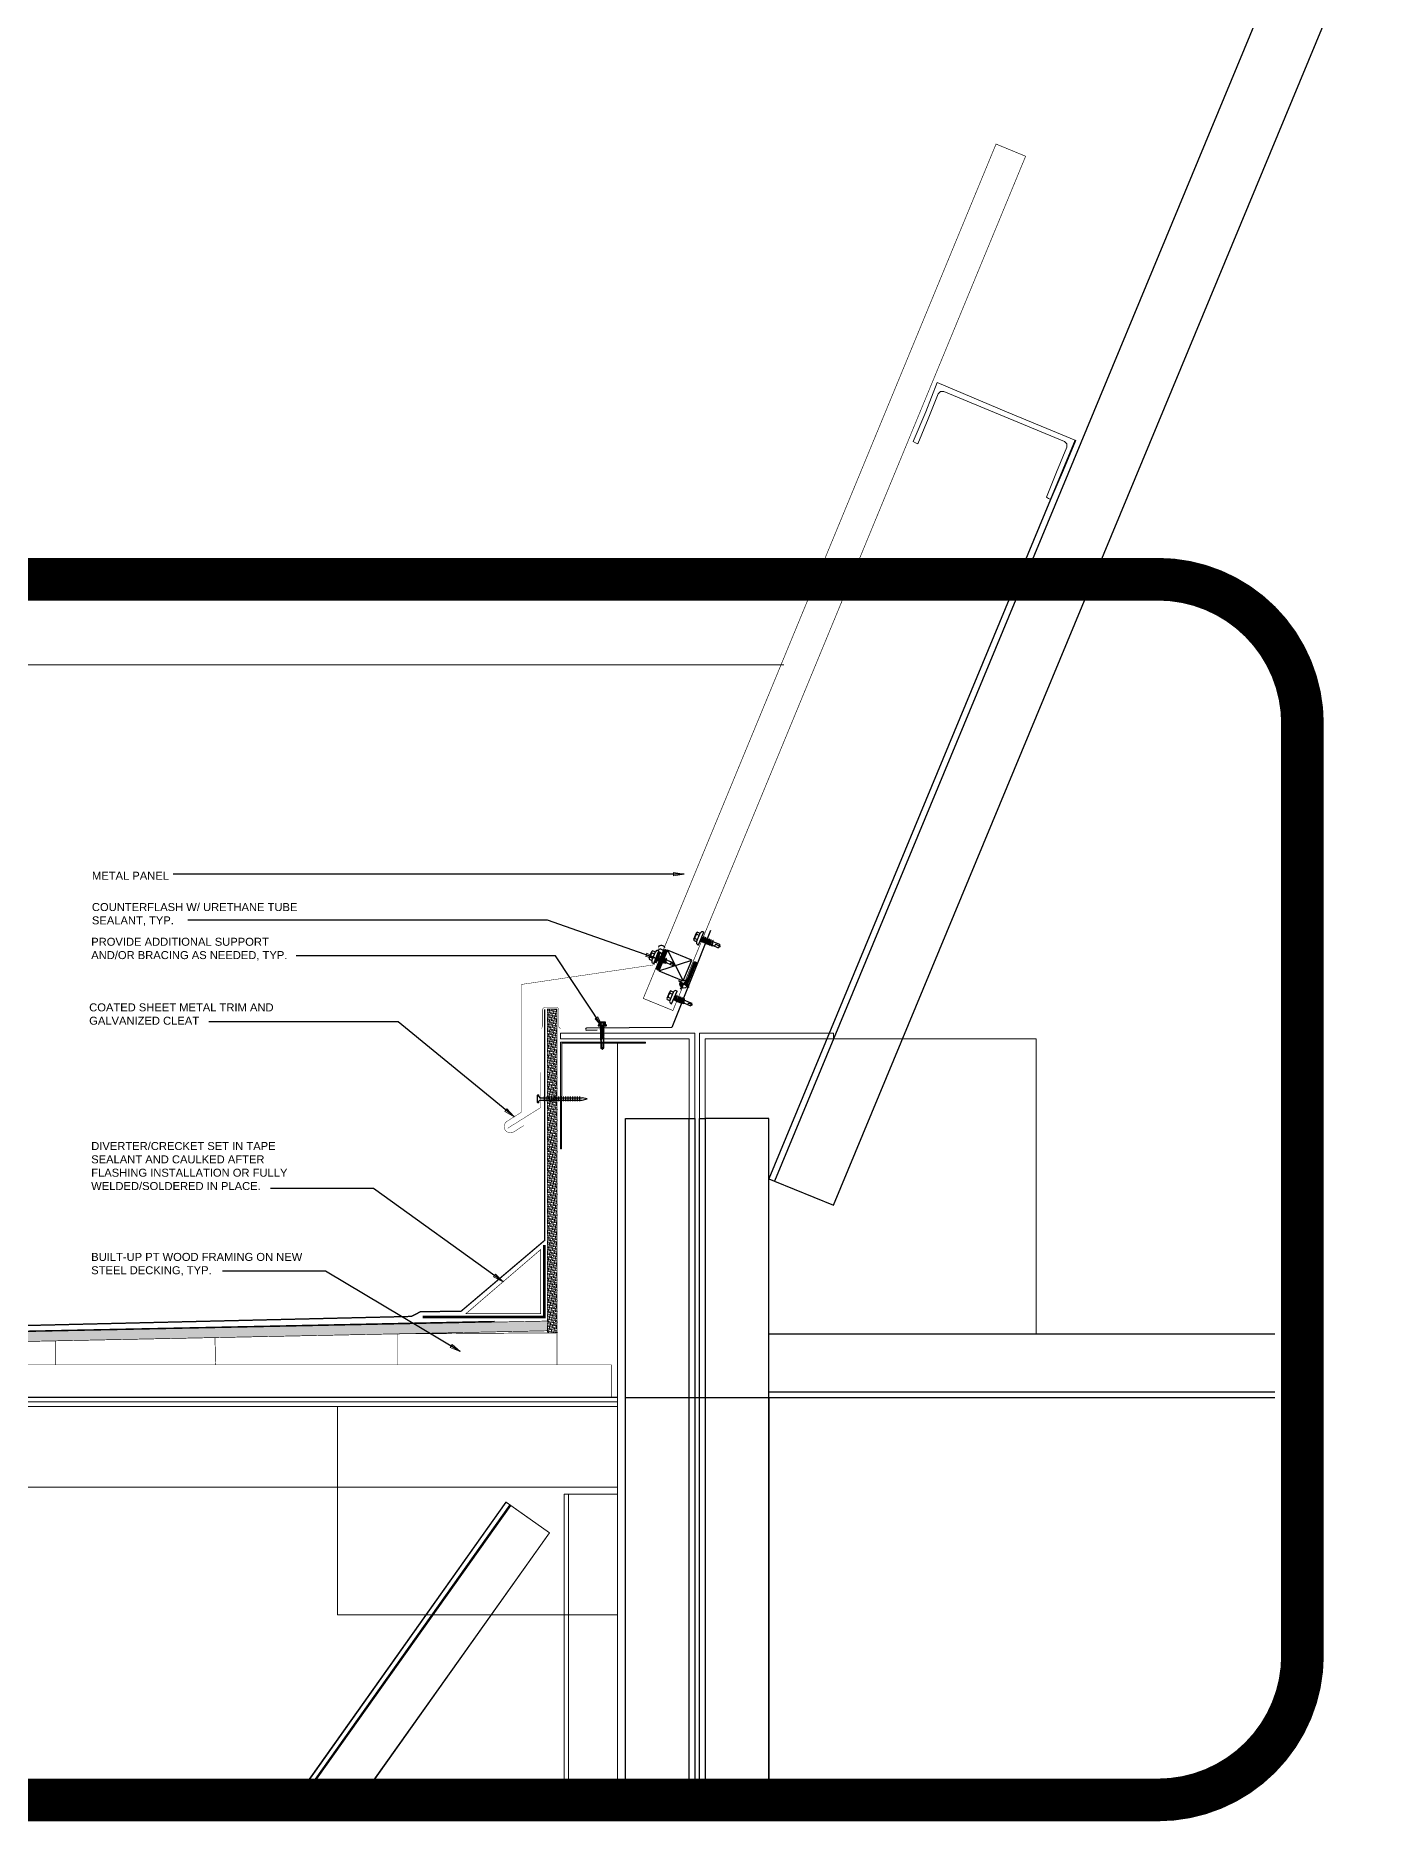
# Model space of a CAD drawing. Header units: inches. Extents: x -33163 to 19162, y -8858 to 30669.
# Drawn here: x -25346.8 to -25283.2, y -290.4 to -206.7 of the extents above; entities that cross this region are included whole.
import ezdxf

# ---------------------------------------------------------------- set-up
doc = ezdxf.new("R2010")
doc.units = ezdxf.units.IN
for name, pattern in [('DASHED', [0.75, 0.5, -0.25]), ('HIDDEN2', [0.1875, 0.125, -0.0625]), ('HIDDEN4', [0.09375, 0.0625, -0.03125])]:
    doc.linetypes.add(name, pattern=pattern)
doc.layers.get('0').update_dxf_attribs({"color": 9, "lineweight": 0})
doc.layers.get('Defpoints').update_dxf_attribs({"color": 254})
for name, color, linetype, lineweight in [('06 - Fasteners', 11, 'Continuous', 30), ('07 - Roof Panels', 6, 'Continuous', 30), ('10 - Flashings', 2, 'Continuous', 60), ('12 - Steel', 11, 'Continuous', 15), ('13 - Tube Sealant', 11, 'Continuous', 25), ('15 - Wood Material', 8, 'Continuous', 15), ('16 - Underlayment', 4, 'HIDDEN2', 40), ('16a - Underlayment Strip-In', 8, 'HIDDEN4', 20), ('21 - Coverboard', 11, 'Continuous', 15), ('A-ROOF-BELOW', 251, 'Continuous', 5)]:
    doc.layers.add(name, color=color, linetype=linetype, lineweight=lineweight)
for name, color, linetype in [('14 - Tape Sealant', 11, 'Continuous'), ('A-ANNO-DIMS-04', 12, 'Continuous'), ('CLOSURE', 8, 'Continuous'), ('FASTENER', 9, 'Continuous'), ('SEALANT', 11, 'Continuous'), ('SECTION', 11, 'Continuous'), ('TAPE', 9, 'Continuous'), ('TEXT', 7, 'Continuous'), ('TRIM', 4, 'Continuous'), ('TRUSS_Geometry', 12, 'Continuous')]:
    doc.layers.add(name, color=color, linetype=linetype)
doc.styles.add('GENERATED_STYLE_1', font='arial.ttf')
doc.styles.add('ROMANS', font='romans.shx', dxfattribs={"width": 1.1})
doc.dimstyles.new('Dim 08', dxfattribs={"dimscale": 8, "dimtxt": 0.09375, "dimasz": 0.0625, "dimexe": 0.0625, "dimexo": 0.0625, "dimgap": 0.09375, "dimtad": 1, "dimdec": 4, "dimzin": 3, "dimdsep": 46, "dimlunit": 4, "dimtxsty": 'ROMANS', "dimblk1": 'ARCHTICK', "dimblk2": 'ARCHTICK', "dimsah": 1, "dimcen": 0.0625, "dimdle": 0.0625, "dimclrd": 2, "dimclre": 2, "dimclrt": 3, "dimaunit": 1, "dimazin": 0, "dimtm": 1e-09, "dimtfac": 1, "dimtdec": 4, "dimtmove": 2, "dimatfit": 3, "dimldrblk": 'CLOSEDBLANK', "dimfxl": 1, "dimtolj": 1, "dimtzin": 3, "dimarcsym": 0})

# ---------------------------------------------------------------- blocks, each defined once
blk = doc.blocks.new('A$C50ed0138')
at = {"layer": '06 - Fasteners'}
for p, q in [((0, 0.376), (0.224, 0.413)), ((0.215, 0.304), (0, 0.376)), ((2.194, 0.144), (0.215, 0.304)), ((2.203, 0.254), (0.224, 0.413)), ((0.321, 0.24), (0.339, 0.46)), ((0.431, 0.231), (0.449, 0.451)), ((0.541, 0.222), (0.559, 0.442)), ((0.651, 0.213), (0.668, 0.433)), ((0.761, 0.204), (0.778, 0.424)), ((0.871, 0.195), (0.888, 0.415)), ((0.981, 0.187), (0.998, 0.406)), ((1.091, 0.178), (1.108, 0.398)), ((1.2, 0.169), (1.218, 0.389)), ((1.31, 0.16), (1.328, 0.38)), ((1.42, 0.151), (1.438, 0.371)), ((1.53, 0.142), (1.548, 0.362)), ((1.64, 0.133), (1.658, 0.353)), ((1.75, 0.125), (1.768, 0.344)), ((1.86, 0.116), (1.878, 0.336)), ((1.97, 0.107), (1.988, 0.327)), ((2.194, 0.144), (2.245, 0.085)), ((2.263, 0.305), (2.203, 0.254)), ((2.241, 0.03), (2.245, 0.085)), ((2.263, 0.305), (2.267, 0.36)), ((2.295, 0.025), (2.322, 0.355)), ((2.3, 0.08), (2.318, 0.3))]:
    blk.add_line(p, q, dxfattribs=at)
for centre, start, end in [((2.268, 0.027), 175.39331, 355.39331), ((2.295, 0.357), 355.39331, 175.39331)]:
    blk.add_arc(centre, 0.0275, start, end, dxfattribs=at)
blk = doc.blocks.new('A$C37a4c46f')
at = {"layer": '06 - Fasteners'}
for points in [[(0.465, 0.27), (0.455, 0.29), (0.439, 0.27), (0.44, 0.196)], [(0.478, 0.122), (0.488, 0.102), (0.505, 0.122), (0.528, 0.27), (0.518, 0.291), (0.501, 0.27)], [(0.54, 0.122), (0.551, 0.102), (0.567, 0.123), (0.591, 0.27), (0.581, 0.291), (0.564, 0.27)], [(0.603, 0.123), (0.613, 0.102), (0.63, 0.123), (0.653, 0.27), (0.643, 0.291), (0.627, 0.27)], [(0.666, 0.123), (0.676, 0.102), (0.692, 0.123), (0.716, 0.271), (0.706, 0.291), (0.689, 0.271)], [(0.728, 0.123), (0.738, 0.103), (0.755, 0.123), (0.779, 0.271), (0.768, 0.292), (0.752, 0.271)], [(0.791, 0.124), (0.801, 0.103), (0.818, 0.124), (0.841, 0.271), (0.831, 0.292), (0.814, 0.271)], [(0.854, 0.124), (0.864, 0.103), (0.88, 0.124), (0.904, 0.272), (0.894, 0.292), (0.877, 0.271)], [(0.916, 0.124), (0.926, 0.103), (0.943, 0.124), (0.966, 0.272), (0.956, 0.292), (0.94, 0.272)], [(0.979, 0.124), (0.989, 0.104), (1.006, 0.124), (1.029, 0.272), (1.019, 0.293), (1.002, 0.272)], [(1.098, 0.12), (1.098, 0.277), (1.066, 0.277), (1.029, 0.272), (1.006, 0.124), (1.029, 0.125), (1.052, 0.12)], [(1.039, 0.104), (1.052, 0.12), (1.066, 0.277), (1.029, 0.125)]]:
    blk.add_hatch(color=256, dxfattribs=at).paths.add_polyline_path(points)
h = blk.add_hatch(color=256, dxfattribs=at)
edge = h.paths.add_edge_path()
edge.add_line((1.134, 0.015), (1.132, 0.38))
edge.add_arc((1.118, 0.38), 0.0149, 0.2364, 90.2364)
edge.add_line((1.118, 0.395), (1.112, 0.395))
edge.add_arc((1.112, 0.38), 0.0149, 90.2364, 180.2364)
edge.add_line((1.097, 0.38), (1.099, 0.015))
edge.add_arc((1.114, 0.015), 0.0149, 180.2364, 270.2364)
edge.add_line((1.114, 0), (1.119, 0))
edge.add_arc((1.119, 0.015), 0.0149, 270.2364, 360.2364)
for p, q in [((0.439, 0.269, -0.048), (0.439, 0.27, -0.048)), ((0.455, 0.29, -0.048), (0.44, 0.196, -0.048)), ((0.441, 0.27, -0.048), (0.441, 0.27, -0.048)), ((0.518, 0.291, -0.048), (0.488, 0.102, -0.048)), ((0.581, 0.291, -0.048), (0.551, 0.102, -0.048)), ((0.643, 0.291, -0.048), (0.613, 0.102, -0.048)), ((0.706, 0.291, -0.048), (0.676, 0.102, -0.048)), ((0.768, 0.292, -0.048), (0.738, 0.103, -0.048)), ((0.831, 0.292, -0.048), (0.801, 0.103, -0.048)), ((0.894, 0.292, -0.048), (0.864, 0.103, -0.048)), ((0.956, 0.292, -0.048), (0.926, 0.103, -0.048)), ((1.019, 0.293, -0.048), (0.989, 0.104, -0.048)), ((1.039, 0.104, -0.048), (1.066, 0.277, -0.048)), ((1.039, 0.104, -0.048), (1.066, 0.272, -0.048))]:
    blk.add_line(p, q, dxfattribs=at)
at = {"layer": '06 - Fasteners', "elevation": -0.048}
for points in [[(0.439, 0.27), (0.439, 0.27), (0.066, 0.268), (0, 0.194), (0, 0.194), (0.066, 0.121), (0.44, 0.122)], [(0.439, 0.122), (1.029, 0.125), (1.029, 0.272), (0.438, 0.27)], [(1.261, 0.289), (1.231, 0.289), (1.231, 0.104), (1.265, 0.104)]]:
    blk.add_lwpolyline(points, dxfattribs=at)
for points in [[(0.007, 0.193), (0.013, 0.188, 0.321424), (0.028, 0.186), (0.058, 0.203), (0.325, 0.204, 0.414078), (0.351, 0.231), (0.351, 0.239, 0.414078), (0.325, 0.265), (0.067, 0.264), (0.006, 0.193)], [(1.134, 0.015), (1.132, 0.38, 0.414214), (1.118, 0.395), (1.112, 0.395, 0.414214), (1.097, 0.38), (1.099, 0.015, 0.414214), (1.114, 0), (1.119, 0, 0.414214)], [(1.241, 0.356), (1.133, 0.356), (1.134, 0.04), (1.242, 0.04, 0.370293), (1.266, 0.067), (1.264, 0.329, 0.370293)], [(1.264, 0.311), (1.264, 0.329, 0.369198), (1.24, 0.356), (1.133, 0.356), (1.133, 0.283), (1.241, 0.284, 0.369198)], [(1.241, 0.282), (1.133, 0.281), (1.134, 0.116), (1.242, 0.117, 0.374259), (1.265, 0.144), (1.265, 0.255, 0.374259)], [(1.265, 0.067), (1.265, 0.086, 0.369198), (1.241, 0.113), (1.134, 0.112), (1.134, 0.04), (1.242, 0.04, 0.369198)]]:
    blk.add_lwpolyline(points, format="xyb", close=True, dxfattribs=at)
for points in [[(0.465, 0.27), (0.455, 0.29), (0.439, 0.27), (0.44, 0.196)], [(0.478, 0.122), (0.488, 0.102), (0.505, 0.122), (0.528, 0.27), (0.518, 0.291), (0.501, 0.27)], [(0.54, 0.122), (0.551, 0.102), (0.567, 0.123), (0.591, 0.27), (0.581, 0.291), (0.564, 0.27)], [(0.603, 0.123), (0.613, 0.102), (0.63, 0.123), (0.653, 0.27), (0.643, 0.291), (0.627, 0.27)], [(0.666, 0.123), (0.676, 0.102), (0.692, 0.123), (0.716, 0.271), (0.706, 0.291), (0.689, 0.271)], [(0.728, 0.123), (0.738, 0.103), (0.755, 0.123), (0.779, 0.271), (0.768, 0.292), (0.752, 0.271)], [(0.791, 0.124), (0.801, 0.103), (0.818, 0.124), (0.841, 0.271), (0.831, 0.292), (0.814, 0.271)], [(0.854, 0.124), (0.864, 0.103), (0.88, 0.124), (0.904, 0.272), (0.894, 0.292), (0.877, 0.271)], [(0.916, 0.124), (0.926, 0.103), (0.943, 0.124), (0.966, 0.272), (0.956, 0.292), (0.94, 0.272)], [(0.979, 0.124), (0.989, 0.104), (1.006, 0.124), (1.029, 0.272), (1.019, 0.293), (1.002, 0.272)], [(1.098, 0.12), (1.098, 0.277), (1.066, 0.277), (1.029, 0.272), (1.006, 0.124), (1.029, 0.125), (1.052, 0.12)], [(1.039, 0.104), (1.052, 0.12), (1.066, 0.277), (1.029, 0.125)]]:
    blk.add_lwpolyline(points, close=True, dxfattribs=at)
at = {"layer": '06 - Fasteners', "extrusion": (0, 0, -1)}
blk.add_ellipse((0.059, 0.161, -0.048), major_axis=(-0.0002, 0.0418), ratio=0.711096, start_param=-0.020405, end_param=2.920278, dxfattribs=at)
blk = doc.blocks.new('_ArchTick')
at = {"color": 0, "linetype": 'ByBlock', "const_width": 0.15}
blk.add_lwpolyline([(-0.5, -0.5), (0.5, 0.5)], dxfattribs=at)
blk = doc.blocks.new('fz9')
at = {"layer": 'FASTENER'}
for p, q in [((-0.324, 0.071), (-0.324, 0.037)), ((-0.324, 0.037), (0.324, 0.037)), ((-0.224, 0.171), (0.215, 0.171)), ((-0.215, 0.305), (-0.215, 0.171)), ((-0.161, 0.337), (0.161, 0.337)), ((-0.139, -0.016), (0.046, 0.037)), ((-0.107, 0.305), (-0.107, 0.171)), ((-0.104, -0.036), (0.139, 0.033)), ((-0.086, 0.037), (0.086, 0.037)), ((-0.086, 0.037), (-0.086, -0.001)), ((0.086, 0.037), (0.133, 0.037)), ((0.086, 0.018), (0.086, -0.042)), ((0.107, 0.305), (0.107, 0.171)), ((0.139, 0.033), (0.133, 0.037)), ((0.215, 0.305), (0.215, 0.171)), ((0.324, 0.071), (0.324, 0.037)), ((-0.104, -0.036), (-0.139, -0.016)), ((-0.139, -0.107), (0.104, -0.038)), ((-0.104, -0.127), (-0.139, -0.107)), ((-0.139, -0.198), (0.104, -0.128)), ((-0.104, -0.218), (-0.139, -0.198)), ((-0.139, -0.289), (0.104, -0.219)), ((-0.104, -0.309), (-0.139, -0.289)), ((-0.139, -0.38), (0.104, -0.31)), ((-0.104, -0.4), (-0.139, -0.38)), ((-0.139, -0.47), (0.104, -0.401)), ((-0.104, -0.491), (-0.139, -0.47)), ((-0.139, -0.561), (0.104, -0.492)), ((-0.104, -0.581), (-0.139, -0.561)), ((-0.104, -0.127), (0.139, -0.058)), ((-0.104, -0.218), (0.139, -0.149)), ((-0.104, -0.309), (0.139, -0.239)), ((-0.104, -0.4), (0.139, -0.33)), ((-0.104, -0.491), (0.139, -0.421)), ((-0.104, -0.581), (0.139, -0.512)), ((-0.086, -0.031), (-0.086, -0.092)), ((-0.086, -0.122), (-0.086, -0.183)), ((-0.086, -0.213), (-0.086, -0.274)), ((-0.086, -0.304), (-0.086, -0.364)), ((-0.086, -0.395), (-0.086, -0.455)), ((-0.086, -0.486), (-0.086, -0.546)), ((-0.086, -0.577), (-0.086, -0.869)), ((-0.002, -0.914), (0.014, -0.727)), ((0.086, -0.073), (0.086, -0.133)), ((0.086, -0.164), (0.086, -0.224)), ((0.086, -0.255), (0.086, -0.315)), ((0.086, -0.345), (0.086, -0.406)), ((0.086, -0.436), (0.086, -0.497)), ((0.086, -0.527), (0.086, -0.869)), ((0.139, -0.058), (0.104, -0.038)), ((0.139, -0.149), (0.104, -0.128)), ((0.139, -0.239), (0.104, -0.219)), ((0.139, -0.33), (0.104, -0.31)), ((0.139, -0.421), (0.104, -0.401)), ((0.139, -0.512), (0.104, -0.492)), ((0, -0.929), (-0.086, -0.869)), ((0, -0.929), (0.086, -0.869))]:
    blk.add_line(p, q, dxfattribs=at)
for centre, radius, start, end in [((-0.224, 0.071), 0.1, 90, 180), ((-0.161, 0.274), 0.0628, 29.87542, 150.12458), ((0, 0.141), 0.196, 56.99743, 123.00257), ((0.161, 0.274), 0.0628, 29.87542, 150.12458), ((0.224, 0.071), 0.1, 0, 90), ((-0.046, -0.739), 0.0615, 11.14455, 130.906), ((0.054, -0.915), 0.0563, 55.45845, 194.84539)]:
    blk.add_arc(centre, radius, start, end, dxfattribs=at)
blk = doc.blocks.new('A$C6938402A')
at = {"layer": 'TAPE'}
h = blk.add_hatch(dxfattribs=at)
h.set_pattern_fill('DOTS', color=256, scale=0.35, angle=270, style=0)
h.set_pattern_definition([(270, (-22.332364, -26.379487), (0.021875, -0.0109375), [0, -0.021875])])
h.paths.add_polyline_path([(-0.563, -0.04), (-0.547, -0.132), (0.438, 0.041), (0.422, 0.134)])
at = {"layer": 'SEALANT'}
for p, q in [((-0.563, -0.04), (0.422, 0.134)), ((-0.547, -0.132), (0.438, 0.041)), ((0.422, 0.134), (0.438, 0.041)), ((-0.563, -0.04), (-0.547, -0.132))]:
    blk.add_line(p, q, dxfattribs=at)
blk = doc.blocks.new('fz5')
at = {"layer": 'FASTENER'}
for p, q in [((-0.326, 0.071), (-0.326, 0.037)), ((-0.326, 0.037), (0.322, 0.037)), ((-0.226, 0.171), (0.214, 0.171)), ((-0.217, 0.305), (-0.217, 0.171)), ((-0.163, 0.337), (0.159, 0.337)), ((-0.141, -0.014), (0.037, 0.037)), ((-0.108, 0.305), (-0.108, 0.171)), ((-0.105, -0.034), (0.137, 0.035)), ((-0.088, 0.037), (-0.088, 0.001)), ((-0.088, 0.037), (0.085, 0.037)), ((0.085, 0.037), (0.134, 0.037)), ((0.085, 0.02), (0.085, -0.041)), ((0.105, 0.305), (0.105, 0.171)), ((0.137, 0.035), (0.134, 0.037)), ((0.214, 0.305), (0.214, 0.171)), ((0.322, 0.071), (0.322, 0.037)), ((-0.105, -0.034), (-0.141, -0.014)), ((-0.141, -0.105), (0.102, -0.036)), ((-0.105, -0.125), (-0.141, -0.105)), ((-0.141, -0.196), (0.102, -0.127)), ((-0.105, -0.216), (-0.141, -0.196)), ((-0.141, -0.287), (0.102, -0.217)), ((-0.105, -0.307), (-0.141, -0.287)), ((-0.141, -0.378), (0.102, -0.308)), ((-0.105, -0.398), (-0.141, -0.378)), ((-0.122, -0.463), (0.089, -0.403)), ((-0.086, -0.483), (-0.122, -0.463)), ((-0.105, -0.125), (0.137, -0.056)), ((-0.105, -0.216), (0.137, -0.147)), ((-0.105, -0.307), (0.137, -0.238)), ((-0.105, -0.398), (0.137, -0.328)), ((-0.088, -0.029), (-0.088, -0.09)), ((-0.088, -0.12), (-0.088, -0.181)), ((-0.084, -0.27), (-0.088, -0.211)), ((-0.086, -0.483), (0.124, -0.423)), ((-0.078, -0.36), (-0.082, -0.3)), ((-0.071, -0.449), (-0.075, -0.389)), ((-0.066, -0.516), (-0.069, -0.478)), ((-0.066, -0.516), (-0.066, -0.82)), ((-0.002, -0.866), (-0.066, -0.82)), ((-0.003, -0.854), (0.009, -0.714)), ((-0.002, -0.866), (0.063, -0.82)), ((0.063, -0.515), (0.068, -0.439)), ((0.063, -0.516), (0.063, -0.82)), ((0.071, -0.408), (0.075, -0.346)), ((0.077, -0.315), (0.082, -0.253)), ((0.084, -0.223), (0.085, -0.211)), ((0.085, -0.071), (0.085, -0.131)), ((0.085, -0.162), (0.085, -0.211)), ((0.124, -0.423), (0.089, -0.403)), ((0.137, -0.056), (0.102, -0.036)), ((0.137, -0.147), (0.102, -0.127)), ((0.137, -0.238), (0.102, -0.217)), ((0.137, -0.328), (0.102, -0.308))]:
    blk.add_line(p, q, dxfattribs=at)
for centre, radius, start, end in [((-0.226, 0.071), 0.1, 90, 180), ((-0.163, 0.274), 0.0628, 29.87542, 150.12458), ((-0.002, 0.141), 0.196, 56.99743, 123.00257), ((0.159, 0.274), 0.0628, 29.87542, 150.12458), ((0.222, 0.071), 0.1, 0, 90), ((-0.036, -0.723), 0.0461, 11.14455, 130.906), ((0.039, -0.855), 0.0422, 55.45845, 194.84539), ((0.073, -0.516), 0.01, 175.94836, 180)]:
    blk.add_arc(centre, radius, start, end, dxfattribs=at)
blk = doc.blocks.new('wp')
at = {"layer": 'SECTION'}
for p, q in [((-0.096, 0), (0.096, 0)), ((0, -0.096), (0, 0.096))]:
    blk.add_line(p, q, dxfattribs=at)
at = {"layer": 'SECTION', "const_width": 0.0625}
for points in [[(0, 0.031, 0.414214), (-0.031, 0, 1)], [(0, -0.031, 0.414214), (0.031, 0, 1)]]:
    blk.add_lwpolyline(points, format="xyb", dxfattribs=at)
at = {"layer": 'SECTION'}
blk.add_circle((0, 0), 0.0625, dxfattribs=at)

msp = doc.modelspace()

# ---------------------------------------------------------------- hatches: boundary and pattern name
at = {"layer": '21 - Coverboard'}
h = msp.add_hatch(dxfattribs=at)
h.set_pattern_fill('ANSI38', color=256, scale=0.025, angle=-35.8366772)
h.set_pattern_definition([(9.1633228, (-22323.73451, 14969.67519), (-0.01264040933, 0.0783620487), []), (99.1633228, (-22323.73451, 14969.67519), (-0.10364286737, 0.14408368807), [0.1984375, -0.1190625])])
h.paths.add_polyline_path([(-25322.81235, -252.31743), (-25322.35544, -252.31725), (-25322.35527, -267.49262), (-25322.81217, -267.4928)])
h = msp.add_hatch(dxfattribs=at)
h.set_pattern_fill('ANSI38', color=256, scale=0.025, angle=-124.6431878)
h.set_pattern_definition([(280.3568122, (-10082.89734, -2949.13842), (0.07808176385, 0.0142698556), []), (10.3568122, (-10082.89734, -2949.13842), (0.1418936721, 0.10662147504), [0.1984375, -0.1190625])])
h.paths.add_polyline_path([(-25322.81218, -266.93976), (-25322.81218, -267.39625), (-25400.7365, -268.99234), (-25400.74619, -268.53554)])

# ---------------------------------------------------------------- linework, layer by layer
at = {"layer": '06 - Fasteners'}
msp.add_line((-25325.29706, -266.96369), (-25400.74619, -268.53554), dxfattribs=at)
at = {"layer": '07 - Roof Panels', "const_width": 0.03}
msp.add_lwpolyline([(-25316.92855, -252.38543), (-25300.39378, -212.34638), (-25301.78021, -211.77383), (-25318.31726, -251.8184)], close=True, dxfattribs=at)
at = {"layer": '10 - Flashings', "linetype": 'Continuous'}
msp.add_lwpolyline([(-25323.91686, -257.77594, 0.02, 0.02, 0), (-25324.38947, -258.07236, 0.02, 0.02, -1), (-25324.70199, -257.57408, 0.02, 0.02, 0), (-25324.04413, -257.16147, 0.02, 0.02, 0), (-25324.04413, -251.16565, 0.02, 0.02, 0), (-25317.81373, -250.24227, 0.02, 0.02, 0), (-25317.59572, -249.7165, 0.02, 0.02, 0), (-25317.61067, -249.33973, 0, 0, 0)], format="xyseb", dxfattribs=at)
at = {"layer": '10 - Flashings', "linetype": 'Continuous', "const_width": 0.02}
msp.add_lwpolyline([(-25322.20227, -253.23464), (-25322.25294, -253.18557, -0.20308041), (-25322.28147, -253.11822), (-25322.28147, -252.34032, 0.41421356), (-25322.37522, -252.24657), (-25322.93893, -252.24657, 0.41421356), (-25323.03268, -252.34032), (-25323.03268, -253.11822, -0.20308041), (-25323.06121, -253.18557), (-25323.11188, -253.23464)], format="xyb", dxfattribs=at)
msp.add_lwpolyline([(-25323.13759, -255.28667), (-25323.13759, -256.94004), (-25324.6718, -257.90229)], dxfattribs=at)
at = {"layer": '12 - Steel'}
msp.add_lwpolyline([(-25322.19518, -258.87452), (-25322.19518, -253.87452), (-25318.209, -253.87452), (-25318.209, -253.91843), (-25322.14336, -253.91837), (-25322.14718, -258.87452)], close=True, dxfattribs=at)
at = {"layer": '12 - Steel', "const_width": 0.03}
msp.add_lwpolyline([(-25400.46548, -270.49262), (-25319.8145, -270.49262), (-25319.8145, -268.99262), (-25400.46548, -268.99262)], close=True, dxfattribs=at)
at = {"layer": '13 - Tube Sealant'}
for centre, radius, start, end in [((-25317.47004, -249.53018), 0.19003, 28.3613478, 136.6790955), ((-25317.51108, -249.64003), 0.12973, 4.437738, 134.7520867), ((-25317.52603, -249.76202), 0.08558, 349.0086823, 140.402512)]:
    msp.add_arc(centre, radius, start, end, dxfattribs=at)
at = {"layer": '14 - Tape Sealant'}
msp.add_solid([(-25317.57247, -249.6095), (-25317.79178, -250.13945), (-25317.47479, -249.65001), (-25317.69446, -250.1798)], dxfattribs=at)
at = {"layer": '15 - Wood Material', "linetype": 'Continuous', "ltscale": 0.25, "const_width": 0.03}
for points in [[(-25326.63364, -266.59569), (-25323.13364, -266.59569), (-25323.13364, -265.09569), (-25323.13364, -263.59569), (-25326.63364, -266.59569)], [(-25345.86886, -268.99262), (-25338.36886, -268.99262), (-25338.39502, -267.71543), (-25345.86886, -267.86851), (-25345.86886, -268.99262)], [(-25329.85527, -268.99262), (-25322.35527, -268.99262), (-25322.35527, -267.49262), (-25329.85527, -267.54051), (-25329.85527, -268.99262)]]:
    msp.add_lwpolyline(points, dxfattribs=at)
at = {"layer": '16 - Underlayment', "const_width": 0.0625}
msp.add_lwpolyline([(-25405.38492, -269.80126), (-25404.28897, -269.80126), (-25400.7397, -268.41066), (-25329.18467, -266.723), (-25328.7572, -266.49928), (-25326.86449, -266.48493), (-25322.93631, -263.15608), (-25322.93631, -252.33536)], dxfattribs=at)
at = {"layer": '16a - Underlayment Strip-In', "linetype": 'DASHED', "const_width": 0.125}
msp.add_lwpolyline([(-25322.95019, -263.37662), (-25322.95019, -266.75344), (-25328.66445, -266.75344)], dxfattribs=at)
at = {"layer": '21 - Coverboard', "linetype": 'Continuous', "ltscale": 0.25, "const_width": 0.03}
for points in [[(-25322.81235, -252.31743), (-25322.35544, -252.31725), (-25322.35527, -267.49262), (-25322.81217, -267.4928)], [(-25322.81219, -266.93925), (-25322.8025, -267.39605), (-25400.7365, -268.99234), (-25400.74619, -268.53554)]]:
    msp.add_lwpolyline(points, close=True, dxfattribs=at)
at = {"layer": 'A-ROOF-BELOW', "linetype": 'Continuous', "lineweight": 0}
msp.add_line((-25503.0971, -236.1762), (-25311.73054, -236.1762), dxfattribs=at)
at = {"layer": 'CLOSURE'}
for p, q in [((-25317.17462, -249.5509), (-25317.58066, -250.53208)), ((-25317.58066, -250.53208), (-25316.04496, -250.0184)), ((-25316.04496, -250.0184), (-25317.17462, -249.5509)), ((-25317.17462, -249.5509), (-25316.451, -250.99957)), ((-25316.451, -250.99957), (-25316.04496, -250.0184)), ((-25317.58066, -250.53208), (-25316.451, -250.99957))]:
    msp.add_line(p, q, dxfattribs=at)
at = {"layer": 'Defpoints', "linetype": 'HIDDEN2', "const_width": 2, "flags": 128}
msp.add_lwpolyline([(-25428.03453, -238.95005), (-25428.03453, -282.60606, 0.41421356), (-25421.25453, -289.38606), (-25294.19413, -289.38606, 0.41421356), (-25287.41413, -282.60606), (-25287.41413, -238.95005, 0.41421356), (-25294.19413, -232.17005), (-25421.25453, -232.17005, 0.41421356)], format="xyb", close=True, dxfattribs=at)
at = {"layer": 'TRIM'}
msp.add_lwpolyline([(-25315.15964, -248.63092), (-25316.98305, -253.18705), (-25320.98301, -253.20657, 0.88271092), (-25320.98255, -253.30032), (-25320.48255, -253.29788)], format="xyb", dxfattribs=at)
at = {"layer": 'TRUSS_Geometry', "lineweight": 25}
for points in [[(-25262.37741, -140.40157), (-25312.16851, -260.385), (-25309.39518, -261.505), (-25259.59596, -141.5525)], [(-25298.06598, -225.65237), (-25299.21978, -228.43271)], [(-25299.21978, -228.43271), (-25312.43518, -260.27835), (-25312.16851, -260.385)], [(-25319.15518, -289.38606), (-25319.15518, -257.45165), (-25316.16851, -257.45165)], [(-25316.16851, -289.38606), (-25316.16851, -257.45165), (-25315.90184, -257.45165), (-25315.90184, -289.38606)], [(-25315.68851, -289.38606), (-25315.68851, -257.45165), (-25315.42185, -257.45165)], [(-25312.43518, -289.38606), (-25312.43518, -269.71833), (-25312.43518, -263.47834), (-25312.43518, -257.45165), (-25315.42185, -257.45165), (-25315.42185, -289.38606)], [(-25312.43518, -267.53169), (-25288.70552, -267.53169)], [(-25312.43518, -270.25166), (-25288.70552, -270.25166)], [(-25312.43518, -270.51834), (-25288.70552, -270.51834)]]:
    msp.add_lwpolyline(points, dxfattribs=at)
at = {"layer": 'TRUSS_Geometry', "lineweight": 18}
for points in [[(-25299.20851, -228.43835), (-25299.31518, -228.385), (-25299.42185, -228.33166), (-25298.94185, -227.15836), (-25298.46185, -225.98502), (-25298.46185, -225.87833), (-25298.46185, -225.82502), (-25298.51518, -225.77168), (-25298.56851, -225.71833), (-25301.39518, -224.54499), (-25304.22185, -223.37165), (-25304.27518, -223.37165), (-25304.38184, -223.37165), (-25304.43518, -223.425), (-25304.48851, -223.47834), (-25304.96851, -224.65168), (-25305.44851, -225.82502), (-25305.55518, -225.77168), (-25305.66184, -225.71833), (-25305.07518, -224.33166), (-25304.54184, -222.94502), (-25301.28851, -224.33166), (-25298.03518, -225.66499), (-25298.62185, -227.05167)], [(-25315.90184, -257.45165), (-25315.90184, -253.45165), (-25322.19518, -253.45165), (-25322.19518, -253.71833), (-25316.16851, -253.71833), (-25316.16851, -257.45165)], [(-25315.68851, -257.45165), (-25315.68851, -253.45165), (-25309.39518, -253.45165), (-25309.39518, -253.71833), (-25315.42185, -253.71833), (-25315.42185, -257.45165)]]:
    msp.add_lwpolyline(points, close=True, dxfattribs=at)
at = {"layer": 'TRUSS_Geometry', "lineweight": 13}
for points in [[(-25332.64855, -270.94502), (-25332.64855, -273.50498), (-25332.64855, -280.70499), (-25327.74181, -280.70499), (-25322.51517, -280.70499), (-25319.7952, -280.70499), (-25319.52851, -280.70499), (-25319.52851, -274.51831), (-25319.52851, -253.91841)], [(-25299.90184, -267.53169), (-25299.90184, -253.71833), (-25306.19518, -253.71833), (-25309.71518, -253.71833)], [(-25428.03453, -270.73168), (-25319.52851, -270.73168), (-25319.52851, -270.94502), (-25319.52851, -274.73168), (-25379.96817, -274.73168)], [(-25379.96817, -270.94502), (-25319.52851, -270.94502)], [(-25322.03016, -289.38606), (-25322.03016, -275.05748), (-25321.81686, -275.05748)], [(-25319.52353, -289.38606), (-25319.52353, -275.05748), (-25321.81686, -275.05748), (-25321.81686, -289.38606)], [(-25334.6686, -289.38606), (-25324.75637, -275.43516), (-25324.56727, -275.55942)], [(-25331.58971, -289.38606), (-25322.71765, -276.86502), (-25324.531, -275.58503), (-25324.74434, -275.42504), (-25334.64241, -289.38606)], [(-25331.61395, -289.38606), (-25322.71765, -276.86502), (-25324.56727, -275.55942), (-25334.38328, -289.38606)], [(-25324.531, -275.58503), (-25334.3253, -289.38606)]]:
    msp.add_lwpolyline(points, dxfattribs=at)
at = {"layer": 'TRUSS_Geometry', "lineweight": 30}
msp.add_lwpolyline([(-25319.52851, -270.51834), (-25428.03453, -270.51834)], dxfattribs=at)
at = {"layer": 'TRUSS_Geometry'}
msp.add_lwpolyline([(-25319.15518, -289.38606), (-25319.15518, -270.51834), (-25312.43518, -270.51834), (-25312.43518, -289.38606)], dxfattribs=at)

# ---------------------------------------------------------------- block references
at = {"layer": '06 - Fasteners', "rotation": 89.99999999999999}
msp.add_blockref('A$C37a4c46f', (-25320.04359, -254.19685, 0.08549), dxfattribs=at)
at = {"layer": '06 - Fasteners', "xscale": -1, "rotation": 355.3933149653578}
msp.add_blockref('A$C50ed0138', (-25320.9858, -256.90054), dxfattribs=at)
at = {"layer": 'FASTENER'}
for name, p, rotation in [('fz9', (-25315.57278, -249.02879), 67.51858940255495), ('fz5', (-25317.67006, -249.89846), 67.51858940255498), ('fz5', (-25316.82783, -251.78324), 66.8683373424923)]:
    msp.add_blockref(name, p, dxfattribs=dict(at, rotation=rotation))
at = {"layer": 'TEXT', "rotation": 57.51858940255516}
for p in [(-25317.43076, -249.94085), (-25316.02275, -250.52353)]:
    msp.add_blockref('A$C6938402A', p, dxfattribs=at)
at = {"layer": 'TEXT', "xscale": 2.999999999999998, "yscale": 2.999999999999998, "zscale": 2.999999999999998, "rotation": 57.51858940255516}
msp.add_blockref('wp', (-25316.41667, -251.1459), dxfattribs=at)

# ---------------------------------------------------------------- texts
at = {"layer": 'A-ANNO-DIMS-04', "char_height": 0.375, "width": 10.0373034, "attachment_point": 7, "style": 'GENERATED_STYLE_1'}
for s, insert in [('METAL PANEL', (-25344.1617, -246.25569)), ('COUNTERFLASH W/ URETHANE TUBE SEALANT, TYP.', (-25344.16501, -248.41829)), ('\\A1;PROVIDE ADDITIONAL SUPPORT AND/OR BRACING AS NEEDED, TYP.', (-25344.19775, -250.04503)), ('\\A1;COATED SHEET METAL TRIM AND GALVANIZED CLEAT', (-25344.29275, -253.05584)), ('DIVERTER/CRECKET SET IN TAPE SEALANT AND CAULKED AFTER FLASHING INSTALLATION OR FULLY WELDED/SOLDERED IN PLACE.', (-25344.19775, -260.80497)), ('\\A1;BUILT-UP PT WOOD FRAMING ON NEW STEEL DECKING, TYP.', (-25344.19775, -264.81643))]:
    msp.add_mtext(s, dxfattribs=dict(at, insert=insert))

# ---------------------------------------------------------------- leaders
at = {"layer": 'A-ANNO-DIMS-04'}
for points in [[(-25316.40606, -245.99417), (-25333.99785, -245.99417), (-25340.3553, -245.99417)], [(-25317.70043, -249.94196), (-25322.80046, -248.14996), (-25339.672, -248.14996)], [(-25320.23387, -253.14425), (-25322.42836, -249.82279), (-25334.58917, -249.82279)], [(-25324.37306, -257.36778), (-25329.81527, -252.91521), (-25338.68241, -252.91521)], [(-25324.88364, -265.09569), (-25330.96048, -260.73057), (-25335.7903, -260.73057)], [(-25326.89602, -268.3669), (-25333.20802, -264.5942), (-25338.03784, -264.5942)]]:
    msp.add_leader(points, dimstyle='Dim 08', override={"dimclrd": 256}, dxfattribs=at)

doc.saveas('drawing.dxf')
